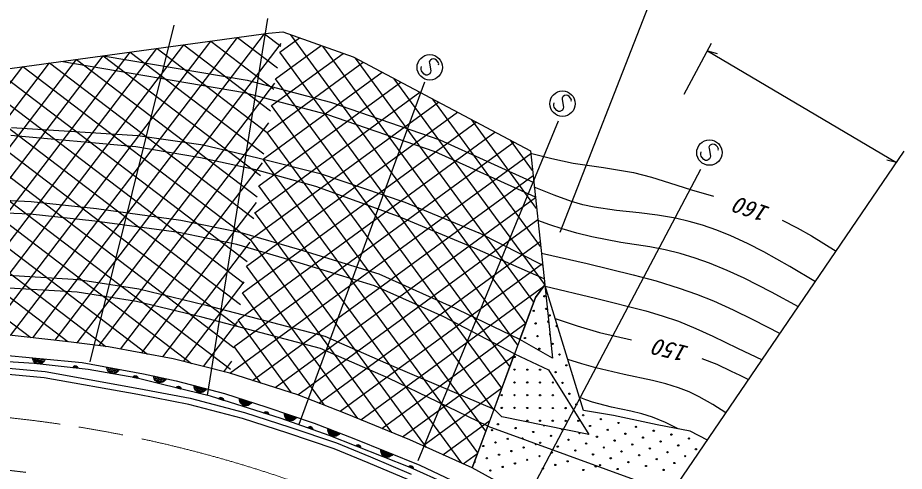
# Model space of a CAD drawing. Units: millimetres, scale not verified. Extents: x 40000 to 680000, y 20000 to 380000.
# Drawn here: x 302742 to 372143, y 305668 to 341196 of the extents above; entities that cross this region are included whole.
import ezdxf
from ezdxf.enums import TextEntityAlignment as Align

# ---------------------------------------------------------------- set-up
doc = ezdxf.new("R2010")
doc.units = ezdxf.units.MM
doc.header["$LTSCALE"] = 1000
doc.linetypes.add('CHAIN', pattern=[18.5, 12, -1.5, 3.5, -1.5])
doc.layers.add('M-BGD', color=7, linetype='Continuous', lineweight=25)
doc.layers.add('M-BMK', color=2, linetype='CHAIN', lineweight=13)
doc.styles.add('ＭＳ 明朝', font='')
doc.styles.get('ＭＳ 明朝').set_extended_font_data('MS Mincho')

# ---------------------------------------------------------------- blocks, each defined once
blk = doc.blocks.new('BUHIN202')
at = {"color": 7, "linetype": 'Continuous', "lineweight": 25}
for p, q in [((150, 120), (-113, -154)), ((-89, -165), (161, 95)), ((168, 67), (-59, -170)), ((-29, -175), (173, 35)), ((174, 1), (6, -174)), ((57, -157), (160, -50))]:
    blk.add_line(p, q, dxfattribs=at)
blk.add_lwpolyline([(138, 144), (161, 101), (173, 57), (178, -1), (164, -50), (143, -94), (100, -139), (56, -162), (9, -177), (-50, -175), (-95, -165), (-138, -144)], close=True, dxfattribs=at)
blk = doc.blocks.new('BUHIN254')
at = {"color": 7, "linetype": 'Continuous', "lineweight": 25}
blk.add_lwpolyline([(-133, -703), (-65, -747), (17, -761), (123, -754), (273, -714), (390, -646), (477, -546), (511, -423), (486, -310), (462, -239), (398, -153), (316, -118), (-292, 46), (-373, 118), (-444, 228), (-465, 347), (-456, 448), (-411, 553), (-273, 636), (-51, 695), (50, 707), (153, 688), (250, 636), (347, 543)], dxfattribs=at)
blk.add_circle((0, 0), 995, dxfattribs=at)

msp = doc.modelspace()

# ---------------------------------------------------------------- hatches: boundary and pattern name
at = {"layer": 'M-BGD'}
h = msp.add_hatch(dxfattribs=at)
h.set_pattern_fill('USER', color=256, style=0, pattern_type=2)
h.set_pattern_definition([(52.7137, (309438, 338220), (-1193.43, 908.7), []), (322.7137, (309438, 338220), (908.7, 1193.43), [])])
h.paths.add_polyline_path([(298840, 336785), (309438, 338220), (322379, 339973), (323502, 340085), (319347, 313347), (314910, 314470), (309856, 315424), (306711, 315817), (300594, 316492)])
h = msp.add_hatch(dxfattribs=at)
h.set_pattern_fill('USER', color=256, style=0, pattern_type=2)
h.set_pattern_definition([(126.166, (319347, 313347), (-1210.97, -885.19), []), (36.166, (319347, 313347), (-885.19, 1210.97), [])])
h.paths.add_polyline_path([(323502, 340085), (329006, 338120), (342877, 330763), (343140, 328301), (343834, 321809), (344000, 320262), (343270, 319269), (338328, 305934), (333442, 308124), (328388, 310202), (324682, 311662), (319347, 313347)])

# ---------------------------------------------------------------- linework, layer by layer
for p, q in [((345211, 324404), (352126, 342091)), ((317603, 311613), (322321, 341147)), ((308409, 314241), (314979, 340610)), ((322379, 339973), (323502, 340085)), ((323502, 340085), (329006, 338120)), ((298840, 336784), (322379, 339973)), ((354921, 335216), (357049, 339197)), ((309438, 338220), (320702, 336297)), ((329006, 338120), (342877, 330763)), ((356728, 338597), (357483, 338401)), ((356728, 338597), (371536, 329850)), ((320489, 335319), (306125, 337771)), ((320702, 336297), (327220, 334575)), ((324777, 309351), (334600, 336171)), ((326929, 333618), (320489, 335319)), ((327220, 334575), (335778, 331623)), ((335409, 330693), (326929, 333618)), ((334095, 306502), (345082, 333129)), ((302260, 332591), (312152, 331973)), ((311992, 331075), (302212, 331973)), ((312152, 331973), (317262, 331243)), ((317046, 330232), (311992, 331075)), ((317262, 331243), (321530, 330232)), ((335778, 331623), (343140, 328301)), ((343263, 327148), (335409, 330693)), ((342877, 330763), (344000, 320262)), ((346752, 293460), (372143, 330737)), ((321370, 329278), (317046, 330232)), ((321530, 330232), (326416, 328997)), ((371536, 329850), (370780, 330046)), ((326087, 327986), (321370, 329278)), ((326416, 328997), (333051, 326751)), ((341606, 301673), (356214, 329329)), ((332545, 325628), (326087, 327986)), ((298622, 327031), (303789, 326807)), ((303789, 326807), (308899, 326245)), ((308899, 326245), (315521, 325347)), ((333051, 326751), (338835, 324336)), ((303713, 325809), (298583, 326032)), ((308777, 325253), (303713, 325809)), ((338498, 323157), (332545, 325628)), ((315352, 324360), (308777, 325253)), ((315521, 325347), (320126, 324392)), ((319885, 323421), (315352, 324360)), ((320126, 324392), (324787, 323044)), ((343834, 321809), (338835, 324336)), ((324502, 322086), (319885, 323421)), ((324787, 323044), (331016, 321135)), ((343948, 320742), (338498, 323157)), ((330663, 320197), (324502, 322086)), ((297506, 321299), (307510, 320681)), ((307510, 320681), (312228, 319951)), ((331016, 321135), (336520, 318664)), ((307403, 319686), (297458, 320300)), ((312228, 319951), (317394, 318716)), ((336097, 317757), (330663, 320197)), ((344000, 320262), (343270, 319269)), ((343270, 319269), (344000, 320262)), ((347028, 310423), (344000, 320262)), ((344000, 320262), (344599, 314522)), ((312034, 318969), (307403, 319686)), ((343270, 319269), (338328, 305934)), ((342055, 315992), (343270, 319269)), ((317150, 317746), (312034, 318969)), ((317394, 318716), (326781, 316245)), ((342055, 315992), (336520, 318664)), ((326451, 315298), (317150, 317746)), ((341641, 314874), (336097, 317757)), ((306711, 315817), (300594, 316491)), ((309856, 315424), (306711, 315817)), ((326781, 316245), (332172, 313886)), ((344599, 314522), (342055, 315992)), ((314910, 314470), (309856, 315424)), ((331775, 312969), (326451, 315298)), ((304022, 314116), (297533, 314540)), ((300986, 314818), (307791, 314177)), ((304856, 314391), (303910, 314480)), ((303929, 314415), (304825, 314331)), ((319347, 313347), (314910, 314470)), ((340029, 310524), (341641, 314874)), ((341641, 314874), (344287, 313626)), ((300623, 313873), (304891, 313482)), ((304782, 314272), (303963, 314349)), ((304002, 314283), (304726, 314215)), ((308249, 313650), (304022, 314116)), ((304661, 314158), (304058, 314215)), ((304169, 314141), (304540, 314107)), ((307066, 313805), (307443, 313764)), ((307436, 313790), (307078, 313829)), ((307096, 313852), (307423, 313816)), ((307408, 313843), (307119, 313875)), ((307145, 313897), (307386, 313871)), ((307342, 313901), (307194, 313917)), ((307791, 314177), (312596, 313302)), ((310650, 313593), (309715, 313763)), ((309729, 313697), (310614, 313536)), ((332172, 313886), (340029, 310524)), ((304824, 312986), (300585, 313374)), ((304891, 313482), (312229, 312164)), ((311980, 312979), (308249, 313650)), ((310566, 313481), (309757, 313629)), ((309790, 313559), (310506, 313429)), ((310436, 313378), (309840, 313486)), ((309945, 313404), (310311, 313337)), ((311775, 313042), (312149, 312974)), ((312143, 313001), (311789, 313064)), ((311808, 313086), (312132, 313028)), ((312119, 313056), (311832, 313107)), ((311860, 313128), (312099, 313085)), ((312057, 313118), (311910, 313144)), ((312596, 313302), (315132, 312749)), ((314315, 312863), (313387, 313066)), ((324682, 311662), (319347, 313347)), ((344287, 313626), (347442, 308552)), ((312137, 311673), (304824, 312986)), ((314078, 312455), (311980, 312979)), ((313398, 312999), (314277, 312807)), ((314227, 312754), (313424, 312930)), ((313454, 312859), (314165, 312704)), ((314093, 312656), (313502, 312785)), ((313604, 312699), (313967, 312619)), ((317830, 311544), (314078, 312455)), ((315132, 312749), (318917, 311762)), ((315433, 312280), (315288, 312315)), ((317469, 312075), (316549, 312315)), ((339542, 309210), (331775, 312969)), ((316137, 310896), (312137, 311673)), ((312229, 312164), (316249, 311384)), ((315147, 312221), (315517, 312131)), ((315513, 312158), (315163, 312243)), ((315183, 312264), (315503, 312186)), ((315491, 312215), (315209, 312283)), ((315238, 312302), (315473, 312245)), ((316558, 312248), (317429, 312021)), ((317377, 311970), (316581, 312177)), ((316608, 312105), (317312, 311922)), ((317239, 311877), (316653, 312029)), ((316751, 311939), (317112, 311845)), ((318917, 311762), (322240, 310683)), ((328388, 310202), (324682, 311662)), ((316249, 311384), (320486, 310272)), ((323368, 309795), (317830, 311544)), ((321011, 311017), (320107, 311310)), ((320112, 311243), (320968, 310965)), ((320913, 310917), (320131, 311171)), ((320154, 311098), (320846, 310873)), ((320770, 310832), (320194, 311019)), ((320287, 310923), (320641, 310808)), ((320346, 309792), (316137, 310896)), ((320486, 310272), (324055, 309133)), ((322240, 310683), (325955, 309430)), ((340628, 309923), (340029, 310524)), ((349389, 310047), (347028, 310423)), ((323899, 308658), (320346, 309792)), ((327128, 308484), (323368, 309795)), ((324528, 309846), (323628, 310149)), ((323631, 310082), (324484, 309794)), ((324429, 309747), (323649, 310010)), ((323672, 309937), (324361, 309704)), ((324284, 309664), (323711, 309857)), ((323803, 309761), (324155, 309642)), ((333442, 308124), (328388, 310202)), ((347442, 308552), (340628, 309923)), ((352810, 309294), (349389, 310047)), ((324055, 309133), (327687, 307902)), ((325473, 309088), (325832, 308962)), ((325831, 308989), (325491, 309108)), ((325513, 309127), (325824, 309018)), ((325815, 309048), (325540, 309144)), ((325571, 309159), (325800, 309080)), ((325764, 309119), (325623, 309168)), ((325955, 309430), (329045, 308235)), ((327921, 308603), (327035, 308946)), ((327035, 308878), (327875, 308554)), ((338328, 305934), (339542, 309210)), ((339542, 309210), (351861, 304724)), ((355377, 308815), (352810, 309294)), ((327511, 307434), (323899, 308658)), ((327817, 308509), (327050, 308806)), ((327070, 308731), (327748, 308469)), ((327670, 308432), (327105, 308650)), ((333469, 305952), (327128, 308484)), ((327192, 308550), (327540, 308415)), ((329045, 308235), (334229, 306141)), ((356729, 308108), (355377, 308815)), ((327687, 307902), (330361, 306790)), ((329229, 307672), (329582, 307531)), ((329582, 307558), (329248, 307691)), ((329271, 307709), (329576, 307587)), ((329569, 307617), (329299, 307725)), ((329330, 307739), (329555, 307650)), ((329521, 307690), (329382, 307745)), ((338328, 305934), (333442, 308124)), ((330167, 306329), (327511, 307434)), ((330361, 306790), (333538, 305442)), ((332054, 306952), (331173, 307308)), ((331173, 307241), (332007, 306903)), ((331949, 306860), (331187, 307168)), ((331205, 307093), (331879, 306820)), ((331800, 306785), (331239, 307011)), ((331325, 306910), (331670, 306770)), ((299304, 306076), (303385, 305610)), ((333332, 304986), (330167, 306329)), ((333387, 306071), (333688, 305937)), ((333682, 305967), (333416, 306085)), ((333448, 306099), (333669, 306000)), ((333636, 306042), (333500, 306103)), ((334229, 306141), (337202, 304742)), ((333344, 306035), (333691, 305881)), ((333692, 305908), (333363, 306054)), ((336355, 304670), (333469, 305952)), ((342423, 303689), (338328, 305934))]:
    msp.add_line(p, q, dxfattribs=at)
for points in [[(342896, 330583), (344553, 330166), (346221, 329808), (348596, 329471), (350957, 329075), (352362, 328694), (353764, 328251), (355481, 327713), (357207, 327223)], [(365184, 320520), (363186, 321712), (361156, 322854), (359872, 323511), (358560, 324116), (357464, 324559), (356340, 324949), (355295, 325246), (354236, 325485), (352829, 325727), (351399, 325911), (349623, 326100), (347861, 326348), (346968, 326546), (346080, 326804), (344744, 327285), (343422, 327824), (343301, 327875), (343180, 327925)], [(363850, 318562), (361749, 319696), (359610, 320782), (358274, 321397), (356905, 321961), (355765, 322370), (354600, 322724), (353417, 323011), (352220, 323239), (349957, 323601), (347697, 324022), (346516, 324313), (345351, 324660), (344407, 324981), (343459, 325321)], [(362583, 325328), (363749, 324744), (364888, 324107), (365848, 323516), (366805, 322901)], [(343733, 322755), (347326, 321940), (350921, 321063), (352727, 320573), (354525, 320023), (355873, 319553), (357198, 319026), (358754, 318326), (360286, 317569), (361353, 317018), (362417, 316458)], [(344028, 320170), (347967, 319237), (351908, 318242), (353202, 317856), (354475, 317414), (355822, 316862), (357157, 316250), (359083, 315318), (361009, 314391)], [(344809, 317632), (346543, 317059), (348294, 316543), (349536, 316239), (350795, 315962)], [(358185, 310245), (357155, 310902), (356089, 311510), (355295, 311884), (354475, 312204), (353473, 312523), (352446, 312787), (350209, 313253), (347986, 313777), (346891, 314089), (345799, 314417)], [(356308, 314513), (357460, 314046), (358594, 313522), (359276, 313186), (359956, 312845)], [(354430, 308992), (353440, 309478), (352431, 309906), (351590, 310176), (350729, 310389), (349228, 310702), (347741, 311074), (347214, 311260), (346703, 311479)]]:
    msp.add_lwpolyline(points, dxfattribs=at)
for points in [[(304887, 314451), (304836, 314340), (304770, 314248), (304662, 314148), (304547, 314098), (304427, 314072), (304272, 314087), (304159, 314135), (304055, 314205), (303968, 314324), (303918, 314426), (303891, 314544)], [(307053, 313782), (307074, 313826), (307101, 313862), (307145, 313901), (307191, 313920), (307239, 313930), (307301, 313923), (307346, 313903), (307387, 313875), (307421, 313827), (307441, 313785), (307451, 313738)], [(310686, 313650), (310626, 313544), (310552, 313458), (310436, 313368), (310317, 313328), (310195, 313313), (310042, 313340), (309934, 313398), (309836, 313477), (309760, 313603), (309718, 313709), (309702, 313829)], [(311761, 313019), (311784, 313061), (311814, 313096), (311860, 313132), (311908, 313148), (311957, 313154), (312018, 313143), (312061, 313120), (312100, 313089), (312131, 313039), (312148, 312996), (312154, 312948)], [(314353, 312919), (314289, 312815), (314212, 312732), (314093, 312645), (313973, 312610), (313850, 312599), (313699, 312632), (313592, 312693), (313498, 312775), (313426, 312904), (313388, 313012), (313376, 313132)], [(315132, 312199), (315158, 312240), (315190, 312273), (315238, 312306), (315286, 312319), (315335, 312323), (315396, 312308), (315438, 312282), (315475, 312249), (315502, 312197), (315517, 312153), (315520, 312105)], [(317509, 312129), (317441, 312028), (317361, 311948), (317238, 311866), (317117, 311836), (316994, 311829), (316844, 311868), (316739, 311934), (316648, 312020), (316582, 312151), (316548, 312261), (316541, 312381)], [(321054, 311068), (320981, 310971), (320896, 310896), (320769, 310822), (320646, 310799), (320523, 310799), (320375, 310847), (320275, 310919), (320189, 311010), (320130, 311145), (320103, 311256), (320103, 311377)], [(324571, 309897), (324497, 309801), (324411, 309727), (324284, 309654), (324160, 309632), (324037, 309634), (323890, 309684), (323791, 309757), (323706, 309849), (323648, 309984), (323623, 310096), (323624, 310217)], [(325455, 309067), (325486, 309105), (325520, 309135), (325572, 309163), (325621, 309172), (325670, 309170), (325729, 309150), (325768, 309120), (325802, 309083), (325824, 309029), (325834, 308984), (325833, 308936)], [(327967, 308652), (327888, 308559), (327799, 308489), (327668, 308422), (327544, 308405), (327421, 308413), (327276, 308469), (327180, 308546), (327099, 308642), (327048, 308780), (327027, 308892), (327034, 309013)], [(329210, 307652), (329242, 307689), (329278, 307717), (329331, 307743), (329380, 307749), (329430, 307746), (329487, 307723), (329525, 307691), (329557, 307653), (329577, 307598), (329585, 307552), (329582, 307504)], [(332101, 307001), (332020, 306909), (331931, 306840), (331799, 306775), (331675, 306760), (331552, 306769), (331408, 306828), (331313, 306906), (331233, 307003), (331184, 307142), (331165, 307255), (331173, 307375)], [(333325, 306016), (333358, 306052), (333395, 306078), (333449, 306103), (333499, 306107), (333548, 306101), (333604, 306076), (333641, 306043), (333672, 306004), (333689, 305947), (333695, 305902), (333690, 305854)]]:
    msp.add_lwpolyline(points, close=True, dxfattribs=at)
for centre in [(343969, 319375), (343131, 318236), (344120, 318387), (344383, 317876), (343282, 317248), (344922, 317034), (342444, 316108), (343433, 316259), (343583, 315270), (344618, 315653), (341635, 314629), (345157, 314810), (345695, 313968), (341633, 313629), (342633, 313627), (343633, 313626), (344853, 313429), (341632, 312629), (342632, 312627), (343632, 312626), (344632, 312624), (345391, 312586), (340630, 311630), (341630, 311629), (342630, 311627), (343630, 311626), (344630, 311624), (345930, 311744), (346469, 310901), (340629, 310630), (341629, 310629), (342629, 310627), (343629, 310626), (344629, 310624), (345629, 310622), (342627, 309627), (343627, 309626), (344627, 309624), (345627, 309622), (346627, 309621), (347007, 310059), (348389, 309755), (339864, 308888), (340336, 309354), (341717, 309051), (347546, 309216), (348927, 308912), (349770, 309451), (351151, 309147), (352532, 308843), (341104, 308208), (343099, 308747), (344480, 308443), (345861, 308139), (348085, 308374), (350308, 308609), (351690, 308305), (353913, 308540), (355294, 308236), (339184, 307648), (340144, 307928), (342344, 307528), (343637, 307904), (345018, 307600), (347242, 307835), (348623, 307531), (349466, 308070), (350847, 307766), (352228, 307462), (353071, 308001), (354452, 307697), (340424, 306968), (341384, 307248), (343584, 306849), (344544, 307129), (346400, 307296), (347781, 306993), (350005, 307227), (351386, 306924), (353609, 307158), (354991, 306854), (355833, 307393), (339464, 306688), (341665, 306288), (342625, 306569), (344825, 306169), (345785, 306450), (347985, 306050), (348320, 306150), (349162, 306689), (350543, 306385), (351924, 306081), (352767, 306620), (354148, 306316), (339745, 305728), (340705, 306008), (343865, 305889), (347025, 305770), (349701, 305846), (353306, 305777)]:
    msp.add_circle(centre, 49.8, dxfattribs=at)
for centre, start, end in [((344270, 317398), 61.63542, 310.27802), ((344421, 316410), 118.79749, 253.11595), ((346234, 313125), 153.48265, 240.73165), ((343941, 309285), 203.29803, 313.95698), ((345322, 308982), 171.80449, 345.45053), ((342256, 308208), 355.46376, 144.51409), ((346704, 308678), 141.36836, 15.88666), ((343304, 307809), 123.14879, 16.82907), ((338505, 306407), 248.33156, 71.00041)]:
    msp.add_arc(centre, 49.8, start, end, dxfattribs=at)
at = {"layer": 'M-BMK'}
msp.add_arc((291726, 211532), 98873, 70.9483, 93.4924, dxfattribs=at)

# ---------------------------------------------------------------- block references
at = {"layer": 'M-BGD', "rotation": 116.28146}
for name, p in [('BUHIN254', (334998, 337308)), ('BUHIN254', (345388, 334463)), ('BUHIN254', (356891, 330629)), ('BUHIN202', (318658, 311283)), ('BUHIN202', (322189, 310168))]:
    msp.add_blockref(name, p, dxfattribs=at)

# ---------------------------------------------------------------- texts
at = {"layer": 'M-BGD', "style": 'ＭＳ 明朝', "oblique": 15}
for s, rotation, p in [('160', 161.2, (361841, 326698)), ('150', 166.1, (355450, 315813))]:
    msp.add_text(s, height=1320, rotation=rotation, dxfattribs=at).set_placement(p, align=Align.BOTTOM_LEFT)

doc.saveas('drawing.dxf')
